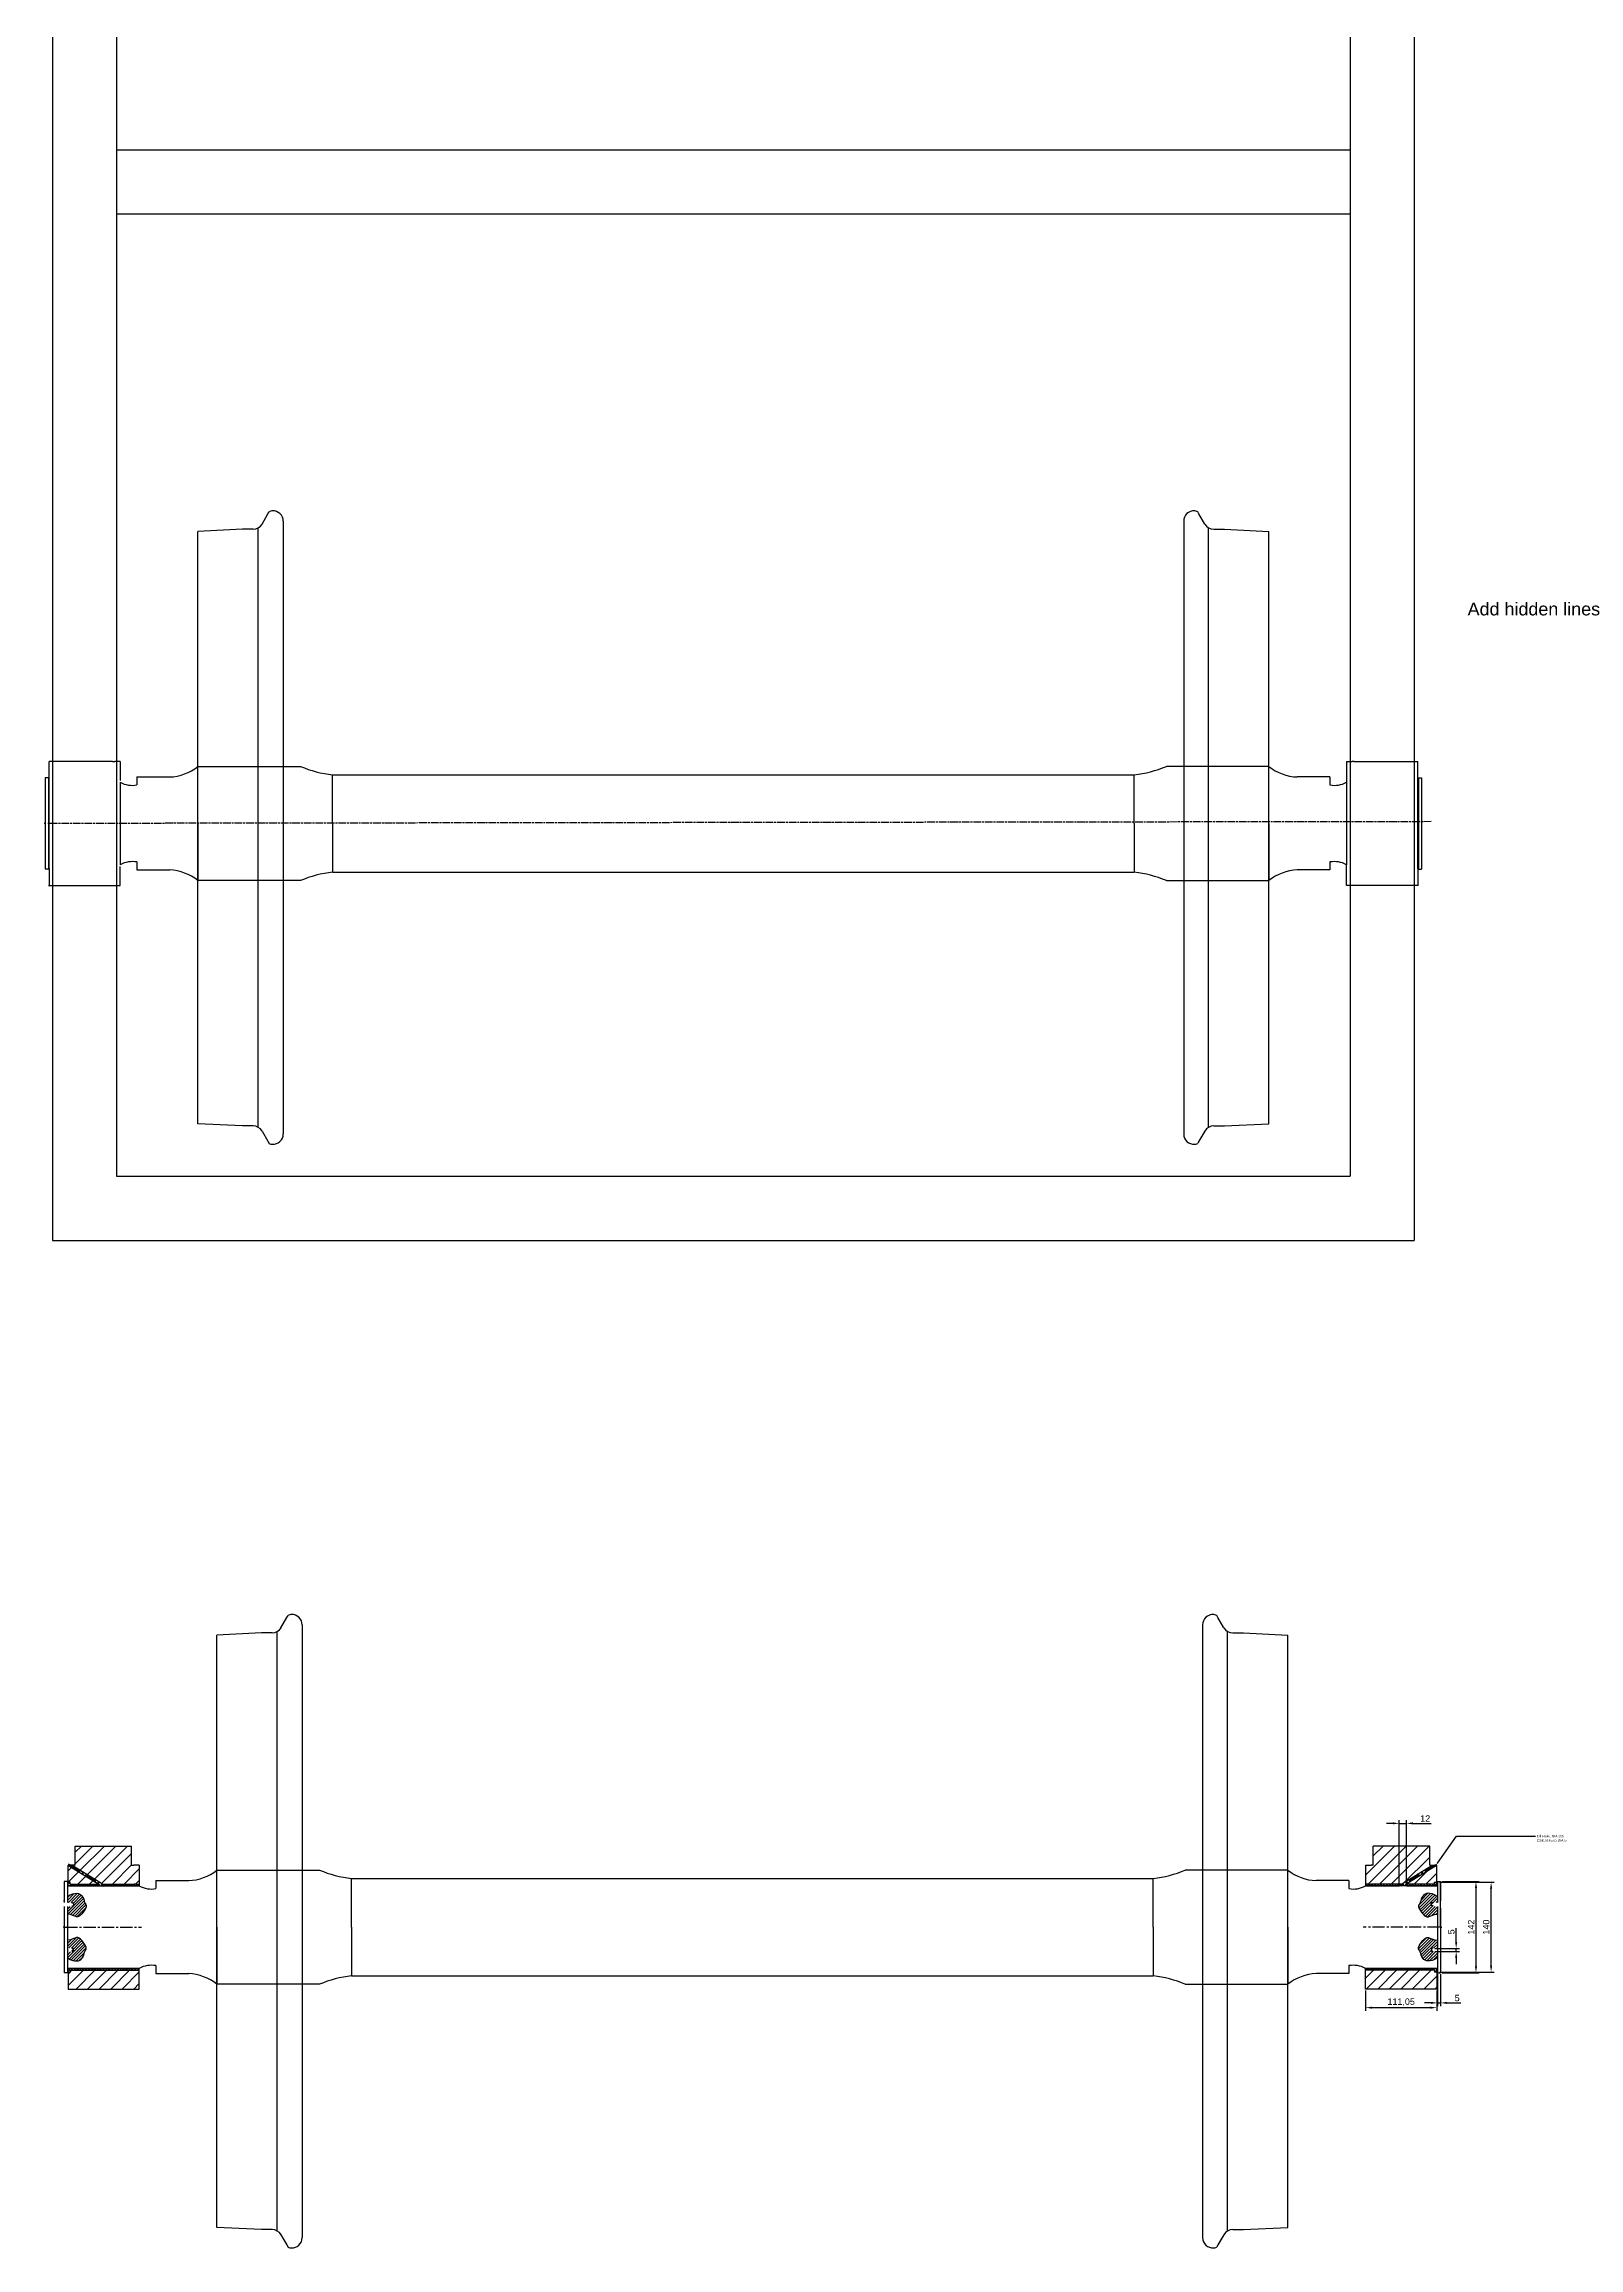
# Model space of a CAD drawing. Header units: millimetres. Extents: x 717 to 16552, y -884 to 8132.
# Drawn here: x 717 to 3110, y 1262 to 4697 of the extents above; entities that cross this region are included whole.
import ezdxf
from ezdxf import colors
from ezdxf.entities.mleader import LeaderData, LeaderLine
from ezdxf.math import Vec2, Vec3

# ---------------------------------------------------------------- set-up
doc = ezdxf.new("R2010")
doc.units = ezdxf.units.MM
doc.linetypes.add('AM_ISO08W050', pattern=[18, 12, -1.5, 3, -1.5])
doc.linetypes.add('CENTER2', pattern=[28.575, 19.05, -3.175, 3.175, -3.175])
doc.styles.get("Standard").update_dxf_attribs({"font": 'arial.ttf'})
doc.dimstyles.new('ISO-25', dxfattribs={"dimscale": 4, "dimtxt": 2.5, "dimasz": 2.5, "dimexe": 1.25, "dimexo": 0.625, "dimtad": 1, "dimtxsty": 'Standard', "dimcen": 2.5, "dimadec": 0, "dimazin": 0, "dimtfac": 1, "dimtmove": 0, "dimatfit": 3, "dimfxl": 1, "dimarcsym": 0})
pattern_1 = [(45, (-0.947, 0), (-8.980256, 8.980256), [])]

# ---------------------------------------------------------------- blocks, each defined once
blk = doc.blocks.new('*U5')
at = {"color": 0, "linetype": 'CENTER2', "transparency": 16777216}
blk.add_line((26.6, 16.4), (-26.6, -16.4), dxfattribs=at)
blk = doc.blocks.new('*U6')
at = {"color": 0, "linetype": 'CENTER2', "transparency": 16777216}
blk.add_line((59.5, 0), (-59.5, 0), dxfattribs=at)
blk = doc.blocks.new('*D14')
at = {"color": 0, "lineweight": -2, "transparency": 16777216}
for p, q in [((2896.7, 1833), (2954.3, 1833)), ((2949.3, 1823), (2949.3, 1701.1)), ((2896.7, 1691.1), (2954.3, 1691.1))]:
    blk.add_line(p, q, dxfattribs=at)
at = {"color": 0, "transparency": 16777216}
for points in [[(2947.7, 1823), (2951, 1823), (2949.3, 1833)], [(2947.7, 1701.1), (2951, 1701.1), (2949.3, 1691.1)]]:
    blk.add_solid(points, dxfattribs=at)
at = {"layer": 'Defpoints', "color": 0, "transparency": 16777216}
for p in [(2894.2, 1833), (2894.2, 1691.1), (2949.3, 1691.1)]:
    blk.add_point(p, dxfattribs=at)
at = {"color": 0, "transparency": 16777216, "insert": (2941.8, 1762.1), "char_height": 10, "attachment_point": 5, "rotation": 90}
blk.add_mtext('142', dxfattribs=at)
blk = doc.blocks.new('*D15')
at = {"color": 0, "lineweight": -2, "transparency": 16777216}
for p, q in [((2892.7, 1832), (2977.9, 1832)), ((2972.9, 1702.1), (2972.9, 1822)), ((2892.7, 1692.1), (2977.9, 1692.1))]:
    blk.add_line(p, q, dxfattribs=at)
at = {"color": 0, "transparency": 16777216}
for points in [[(2971.3, 1822), (2974.6, 1822), (2972.9, 1832)], [(2971.3, 1702.1), (2974.6, 1702.1), (2972.9, 1692.1)]]:
    blk.add_solid(points, dxfattribs=at)
at = {"layer": 'Defpoints', "color": 0, "transparency": 16777216}
for p in [(2890.2, 1832), (2972.9, 1832), (2890.2, 1692.1)]:
    blk.add_point(p, dxfattribs=at)
at = {"color": 0, "transparency": 16777216, "insert": (2965.3, 1762.1), "char_height": 10, "attachment_point": 5, "rotation": 90}
blk.add_mtext('140', dxfattribs=at)
blk = doc.blocks.new('*D16')
at = {"color": 0, "lineweight": -2, "transparency": 16777216}
for p, q in [((2889.2, 1688.6), (2889.2, 1639)), ((2894.2, 1688.6), (2894.2, 1639)), ((2879.2, 1644), (2869.2, 1644)), ((2889.2, 1644), (2894.2, 1644)), ((2904.2, 1644), (2925.8, 1644))]:
    blk.add_line(p, q, dxfattribs=at)
at = {"color": 0, "transparency": 16777216}
for points in [[(2879.2, 1645.6), (2879.2, 1642.3), (2889.2, 1644)], [(2904.2, 1645.6), (2904.2, 1642.3), (2894.2, 1644)]]:
    blk.add_solid(points, dxfattribs=at)
at = {"layer": 'Defpoints', "color": 0, "transparency": 16777216}
for p in [(2889.2, 1691.1), (2894.2, 1691.1), (2894.2, 1644)]:
    blk.add_point(p, dxfattribs=at)
at = {"color": 0, "transparency": 16777216, "insert": (2920, 1651.5), "char_height": 10, "attachment_point": 5}
blk.add_mtext('5', dxfattribs=at)
blk = doc.blocks.new('*D17')
at = {"color": 0, "lineweight": -2, "transparency": 16777216}
for p, q in [((2819.8, 1923.8), (2809.8, 1923.8)), ((2829.8, 1828.9), (2829.8, 1928.8)), ((2829.8, 1923.8), (2841.1, 1923.8)), ((2841.1, 1828.9), (2841.1, 1928.8)), ((2851.1, 1923.8), (2879.4, 1923.8))]:
    blk.add_line(p, q, dxfattribs=at)
at = {"color": 0, "transparency": 16777216}
for points in [[(2819.8, 1925.5), (2819.8, 1922.2), (2829.8, 1923.8)], [(2851.1, 1925.5), (2851.1, 1922.2), (2841.1, 1923.8)]]:
    blk.add_solid(points, dxfattribs=at)
at = {"layer": 'Defpoints', "color": 0, "transparency": 16777216}
for p in [(2841.1, 1923.8), (2829.8, 1826.4), (2841.1, 1826.4)]:
    blk.add_point(p, dxfattribs=at)
at = {"color": 0, "transparency": 16777216, "insert": (2870.2, 1931.4), "char_height": 10, "attachment_point": 5}
blk.add_mtext('12', dxfattribs=at)
blk = doc.blocks.new('*D18')
at = {"color": 0, "lineweight": -2, "transparency": 16777216}
for p, q in [((2918.5, 1739), (2918.5, 1760.6)), ((2885, 1729), (2923.5, 1729)), ((2885, 1724.1), (2923.5, 1724.1)), ((2918.5, 1724.1), (2918.5, 1729)), ((2918.5, 1714.1), (2918.5, 1704.1))]:
    blk.add_line(p, q, dxfattribs=at)
at = {"color": 0, "transparency": 16777216}
for points in [[(2916.8, 1739), (2920.1, 1739), (2918.5, 1729)], [(2916.8, 1714.1), (2920.1, 1714.1), (2918.5, 1724.1)]]:
    blk.add_solid(points, dxfattribs=at)
at = {"layer": 'Defpoints', "color": 0, "transparency": 16777216}
for p in [(2882.5, 1729), (2882.5, 1724.1), (2918.5, 1729)]:
    blk.add_point(p, dxfattribs=at)
at = {"color": 0, "transparency": 16777216, "insert": (2910.9, 1754.8), "char_height": 10, "attachment_point": 5, "rotation": 90}
blk.add_mtext('5', dxfattribs=at)
blk = doc.blocks.new('*U19')
at = {"color": 0, "linetype": 'CENTER2', "transparency": 16777216}
blk.add_line((-26.6, 16.4), (26.6, -16.4), dxfattribs=at)
blk = doc.blocks.new('*U20')
at = {"color": 0, "linetype": 'CENTER2', "transparency": 16777216}
blk.add_line((-59.5, 0), (59.5, 0), dxfattribs=at)
blk = doc.blocks.new('*D21')
at = {"color": 0, "lineweight": -2, "transparency": 16777216}
for p, q in [((2777.2, 1663.1), (2777.2, 1631.5)), ((2888.2, 1663.1), (2888.2, 1631.5)), ((2878.2, 1636.5), (2787.2, 1636.5))]:
    blk.add_line(p, q, dxfattribs=at)
at = {"color": 0, "transparency": 16777216}
for points in [[(2787.2, 1638.2), (2787.2, 1634.9), (2777.2, 1636.5)], [(2878.2, 1638.2), (2878.2, 1634.9), (2888.2, 1636.5)]]:
    blk.add_solid(points, dxfattribs=at)
at = {"layer": 'Defpoints', "color": 0, "transparency": 16777216}
for p in [(2777.2, 1665.6), (2888.2, 1665.6), (2777.2, 1636.5)]:
    blk.add_point(p, dxfattribs=at)
at = {"color": 0, "transparency": 16777216, "insert": (2832.7, 1645), "char_height": 10, "attachment_point": 5}
blk.add_mtext('111,05', dxfattribs=at)

msp = doc.modelspace()

# ---------------------------------------------------------------- hatches: boundary and pattern name
h = msp.add_hatch()
h.set_pattern_fill('ANSI31', color=256, scale=4)
h.paths.add_polyline_path([(760.906, 1829.201), (757.406, 1829.201), (757.406, 1832.047), (754.156, 1832.047), (754.156, 1858.467), (754.862, 1858.467), (756.351, 1856.979), (801.24, 1829.201)])
h = msp.add_hatch()
h.set_pattern_fill('ANSI31', color=256, scale=4)
h.paths.add_polyline_path([(764.49, 1858.467), (765.156, 1858.467), (765.156, 1888.467), (853.156, 1888.467), (853.156, 1858.467), (856.656, 1858.467), (861.924, 1858.467), (865.156, 1858.467), (865.156, 1829.201), (860.906, 1829.201), (857.406, 1829.201), (807.892, 1829.201), (763.002, 1856.979)])
h = msp.add_hatch()
h.set_pattern_fill('ANSI31', color=256, scale=4)
h.paths.add_polyline_path([(2877.821, 1858.467), (2877.156, 1858.467), (2877.156, 1888.467), (2789.156, 1888.467), (2789.156, 1858.467), (2785.656, 1858.467), (2780.387, 1858.467), (2777.156, 1858.467), (2777.156, 1829.201), (2781.406, 1829.201), (2784.906, 1829.201), (2834.419, 1829.201), (2879.309, 1856.979)])
h = msp.add_hatch()
h.set_pattern_fill('ANSI31', color=256, scale=4)
h.paths.add_polyline_path([(2881.406, 1829.201), (2884.906, 1829.201), (2884.906, 1832.047), (2888.156, 1832.047), (2888.156, 1858.467), (2887.449, 1858.467), (2885.961, 1856.979), (2841.071, 1829.201)])
h = msp.add_hatch()
h.set_pattern_fill('ANSI31', color=256, angle=90)
h.paths.add_polyline_path([(812.481, 1826.361), (812.481, 1829.201), (860.906, 1829.201), (865.156, 1829.201), (865.156, 1826.361), (860.906, 1826.361)])
h.paths.add_polyline_path([(754.156, 1826.361), (754.159, 1829.201), (801.24, 1829.201), (801.24, 1826.361)])
h = msp.add_hatch()
h.set_pattern_fill('ANSI31', color=256, angle=90)
h.paths.add_polyline_path([(754.159, 1832.047), (757.406, 1832.047), (757.406, 1829.201), (801.24, 1829.201), (803.535, 1827.781), (801.24, 1826.361), (757.406, 1826.361), (754.159, 1826.361)])
h = msp.add_hatch()
h.set_pattern_fill('ANSI31', color=256, angle=90)
h.paths.add_polyline_path([(2829.83, 1826.361), (2829.83, 1829.201), (2781.406, 1829.201), (2777.156, 1829.201), (2777.156, 1826.361), (2781.406, 1826.361)])
h.paths.add_polyline_path([(2888.156, 1826.361), (2888.152, 1829.201), (2841.071, 1829.201), (2841.071, 1826.361)])
h = msp.add_hatch()
h.set_pattern_fill('ANSI31', color=256, angle=90)
h.paths.add_polyline_path([(2888.152, 1832.047), (2884.906, 1832.047), (2884.906, 1829.201), (2841.071, 1829.201), (2838.776, 1827.781), (2841.071, 1826.361), (2884.906, 1826.361), (2888.152, 1826.361)])
h = msp.add_hatch()
h.set_pattern_fill('ANSI31', color=256)
edge = h.paths.add_edge_path()
edge.add_line((762.35, 1800.035), (762.35, 1795.059))
edge.add_line((762.35, 1795.059), (759.854, 1795.059))
edge.add_line((759.854, 1795.059), (758.586, 1794.372))
edge.add_line((758.586, 1794.372), (753.156, 1794.372))
edge.add_line((753.156, 1794.372), (753.156, 1793.578))
edge.add_line((753.156, 1793.578), (753.156, 1782.092))
edge.add_spline(control_points=[(753.156, 1782.092), (760.101, 1782.092), (768.008, 1775.771), (775.283, 1781.776), (785.087, 1795.049), (778.762, 1799.789), (778.762, 1811.482), (765.478, 1817.803), (753.156, 1809.902)], knot_values=[0, 0, 0, 0, 1, 2, 3, 4, 5, 6, 6, 6, 6], degree=3, periodic=0)
edge.add_line((753.156, 1809.902), (753.156, 1801.516))
edge.add_line((753.156, 1801.516), (753.156, 1800.722))
edge.add_line((753.156, 1800.722), (758.586, 1800.722))
edge.add_line((758.586, 1800.722), (759.856, 1800.035))
edge.add_line((759.856, 1800.035), (762.35, 1800.035))
h = msp.add_hatch()
h.set_pattern_fill('ANSI31', color=256)
edge = h.paths.add_edge_path()
edge.add_spline(control_points=[(2889.156, 1782.092), (2882.21, 1782.092), (2874.303, 1775.771), (2867.028, 1781.776), (2857.224, 1795.049), (2863.549, 1799.789), (2863.549, 1811.482), (2876.833, 1817.803), (2889.156, 1809.902)], knot_values=[0, 0, 0, 0, 1, 2, 3, 4, 5, 6, 6, 6, 6], degree=3, periodic=0)
edge.add_line((2889.156, 1809.902), (2889.156, 1800.722))
edge.add_line((2889.156, 1800.722), (2883.726, 1800.722))
edge.add_line((2883.726, 1800.722), (2882.456, 1800.035))
edge.add_line((2882.456, 1800.035), (2882.456, 1795.06))
edge.add_line((2882.456, 1795.06), (2883.726, 1794.372))
edge.add_line((2883.726, 1794.372), (2889.156, 1794.372))
edge.add_line((2889.156, 1794.372), (2889.156, 1782.092))
h = msp.add_hatch()
h.set_pattern_fill('ANSI31', color=256)
edge = h.paths.add_edge_path()
edge.add_spline(control_points=[(753.156, 1714.192), (765.478, 1706.291), (778.762, 1712.612), (778.762, 1724.305), (785.087, 1729.045), (775.283, 1742.319), (768.008, 1748.323), (760.101, 1742.003), (753.156, 1742.003)], knot_values=[0, 0, 0, 0, 1, 2, 3, 4, 5, 6, 6, 6, 6], degree=3, periodic=0)
edge.add_line((753.156, 1742.003), (753.156, 1729.722))
edge.add_line((753.156, 1729.722), (758.586, 1729.722))
edge.add_line((758.586, 1729.722), (759.856, 1729.035))
edge.add_line((759.856, 1729.035), (759.856, 1724.06))
edge.add_line((759.856, 1724.06), (758.586, 1723.372))
edge.add_line((758.586, 1723.372), (753.156, 1723.372))
edge.add_line((753.156, 1723.372), (753.156, 1714.192))
h = msp.add_hatch()
h.set_pattern_fill('ANSI31', color=256)
edge = h.paths.add_edge_path()
edge.add_line((2879.952, 1729.031), (2882.448, 1729.031))
edge.add_line((2882.448, 1729.031), (2883.726, 1729.722))
edge.add_line((2883.726, 1729.722), (2889.156, 1729.722))
edge.add_line((2889.156, 1729.722), (2889.156, 1742.003))
edge.add_spline(control_points=[(2889.156, 1742.003), (2882.21, 1742.003), (2874.303, 1748.323), (2867.028, 1742.319), (2857.224, 1729.045), (2863.549, 1724.305), (2863.549, 1712.612), (2876.833, 1706.291), (2889.156, 1714.192)], knot_values=[0, 0, 0, 0, 1, 2, 3, 4, 5, 6, 6, 6, 6], degree=3, periodic=0)
edge.add_line((2889.156, 1714.192), (2889.156, 1723.372))
edge.add_line((2889.156, 1723.372), (2883.726, 1723.372))
edge.add_line((2883.726, 1723.372), (2882.421, 1724.078))
edge.add_line((2882.421, 1724.078), (2879.952, 1724.078))
edge.add_line((2879.952, 1724.078), (2879.952, 1729.031))
h = msp.add_hatch()
h.set_pattern_fill('ANSI31', color=256, scale=4)
h.set_pattern_definition(pattern_1)
h.paths.add_polyline_path([(754.129, 1692.058), (757.406, 1692.047), (757.406, 1694.893), (865.156, 1694.893), (865.156, 1665.627), (754.102, 1665.627)])
h = msp.add_hatch()
h.set_pattern_fill('ANSI31', color=256, angle=90)
h.paths.add_polyline_path([(757.406, 1692.047), (754.156, 1692.054), (754.156, 1697.74), (805.83, 1697.733), (801.24, 1694.893), (757.406, 1694.893)])
h = msp.add_hatch()
h.set_pattern_fill('ANSI31', color=256, angle=90)
h.paths.add_polyline_path([(757.406, 1693.047), (754.156, 1693.047), (754.156, 1697.733), (865.156, 1697.733), (865.156, 1694.893), (757.406, 1694.893)])
h = msp.add_hatch()
h.set_pattern_fill('ANSI31', color=256, scale=4)
h.set_pattern_definition(pattern_1)
h.paths.add_polyline_path([(2888.183, 1692.058), (2883.959, 1692.047), (2883.959, 1694.893), (2776.209, 1694.893), (2776.209, 1665.627), (2888.209, 1665.627)])
h = msp.add_hatch()
h.set_pattern_fill('ANSI31', color=256, angle=90)
h.paths.add_polyline_path([(2884.906, 1693.047), (2888.156, 1693.047), (2888.156, 1697.733), (2777.156, 1697.733), (2777.156, 1694.893), (2884.906, 1694.893)])
h = msp.add_hatch()
h.set_pattern_fill('ANSI31', color=256, angle=90)
h.paths.add_polyline_path([(2884.906, 1692.047), (2888.156, 1692.054), (2888.156, 1697.74), (2836.481, 1697.733), (2841.071, 1694.893), (2884.906, 1694.893)])

# ---------------------------------------------------------------- linework, layer by layer
for p, q in [((730.036, 7385.952), (730.036, 2832.495)), ((2853.089, 7385.952), (2853.089, 2832.495)), ((829.799, 5482.495), (829.799, 4482.495)), ((2753.326, 5482.495), (2753.326, 4482.495)), ((829.799, 4532.495), (2753.326, 4532.495)), ((829.799, 4482.495), (829.799, 3482.495)), ((2753.326, 4482.495), (2753.326, 3482.495)), ((829.799, 4432.495), (2753.326, 4432.495)), ((1056.511, 3949.172), (1065.702, 3965.091)), ((1056.511, 3949.172), (1065.702, 3965.091)), ((1065.702, 3965.091), (1067.518, 3968.236)), ((1065.702, 3965.091), (1067.518, 3968.236)), ((1089.563, 3953.672), (1089.563, 2998.372)), ((1089.563, 3953.672), (1089.563, 2998.372)), ((2493.563, 3953.672), (2493.563, 2998.372)), ((2493.563, 3953.672), (2493.563, 2998.372)), ((2517.423, 3965.091), (2515.607, 3968.236)), ((2517.423, 3965.091), (2515.607, 3968.236)), ((2526.614, 3949.172), (2517.423, 3965.091)), ((2526.614, 3949.172), (2517.423, 3965.091)), ((1026.063, 3941.172), (956.563, 3937.7)), ((1026.063, 3941.172), (956.563, 3937.7)), ((956.563, 3014.344), (956.563, 3937.7)), ((956.563, 3014.344), (956.563, 3937.7)), ((1042.655, 3941.172), (1026.063, 3941.172)), ((1042.655, 3941.172), (1026.063, 3941.172)), ((1050.655, 3008.729), (1050.655, 3943.316)), ((1050.655, 3008.729), (1050.655, 3943.316)), ((2532.47, 3008.729), (2532.47, 3943.316)), ((2532.47, 3008.729), (2532.47, 3943.316)), ((2540.47, 3941.172), (2557.063, 3941.172)), ((2540.47, 3941.172), (2557.063, 3941.172)), ((2557.063, 3941.172), (2626.563, 3937.7)), ((2557.063, 3941.172), (2626.563, 3937.7)), ((2626.563, 3014.344), (2626.563, 3937.7)), ((2626.563, 3014.344), (2626.563, 3937.7)), ((724.563, 3552.372), (724.563, 3578.792)), ((735.563, 3578.792), (724.563, 3578.792)), ((724.563, 3552.372), (724.563, 3578.792)), ((735.563, 3578.792), (724.563, 3578.792)), ((823.563, 3578.792), (735.563, 3578.792)), ((823.563, 3578.792), (827.063, 3578.792)), ((823.563, 3578.792), (827.063, 3578.792)), ((832.331, 3578.792), (827.063, 3578.792)), ((832.331, 3578.792), (827.063, 3578.792)), ((835.563, 3578.792), (832.331, 3578.792)), ((835.563, 3578.792), (832.331, 3578.792)), ((835.563, 3578.792), (835.563, 3549.527)), ((835.563, 3578.792), (835.563, 3549.527)), ((2747.563, 3578.792), (2747.563, 3549.527)), ((2747.563, 3578.792), (2750.794, 3578.792)), ((2747.563, 3578.792), (2747.563, 3549.527)), ((2747.563, 3578.792), (2750.794, 3578.792)), ((2750.794, 3578.792), (2756.063, 3578.792)), ((2750.794, 3578.792), (2756.063, 3578.792)), ((2759.563, 3578.792), (2756.063, 3578.792)), ((2759.563, 3578.792), (2756.063, 3578.792)), ((2759.563, 3578.792), (2847.563, 3578.792)), ((2847.563, 3578.792), (2858.563, 3578.792)), ((2847.563, 3578.792), (2858.563, 3578.792)), ((2858.563, 3552.372), (2858.563, 3578.792)), ((2858.563, 3552.372), (2858.563, 3578.792)), ((723.563, 3553.372), (718.563, 3553.372)), ((718.563, 3553.372), (718.563, 3523.587)), ((723.563, 3553.372), (718.563, 3553.372)), ((718.563, 3553.372), (718.563, 3512.157)), ((723.563, 3553.372), (723.563, 3546.687)), ((723.563, 3553.372), (723.563, 3546.687)), ((723.563, 3546.687), (723.563, 3521.841)), ((723.563, 3546.687), (723.563, 3521.841)), ((724.569, 3546.686), (723.563, 3546.687)), ((723.563, 3546.622), (723.563, 3521.841)), ((723.563, 3546.622), (723.563, 3521.841)), ((723.563, 3546.622), (723.563, 3521.841)), ((723.563, 3546.622), (723.563, 3521.841)), ((724.563, 3546.687), (724.569, 3552.372)), ((724.563, 3418.058), (724.569, 3552.372)), ((835.563, 3546.687), (835.563, 3418.122)), ((861.563, 3554.872), (912.563, 3554.872)), ((861.563, 3554.872), (861.563, 3542.372)), ((861.563, 3554.872), (912.563, 3554.872)), ((861.563, 3554.872), (861.563, 3542.372)), ((956.563, 3571.372), (1116.563, 3571.372)), ((956.563, 3482.372), (956.563, 3571.372)), ((956.563, 3571.372), (1116.563, 3571.372)), ((956.563, 3482.372), (956.563, 3571.372)), ((1166.563, 3482.372), (1166.563, 3558.372)), ((1166.563, 3558.372), (2416.563, 3558.372)), ((1166.563, 3482.372), (1166.563, 3558.372)), ((1166.563, 3558.372), (2416.563, 3558.372)), ((2416.563, 3482.372), (2416.563, 3558.372)), ((2416.563, 3482.372), (2416.563, 3558.372)), ((2626.563, 3571.372), (2466.563, 3571.372)), ((2626.563, 3571.372), (2466.563, 3571.372)), ((2626.563, 3482.372), (2626.563, 3571.372)), ((2626.563, 3482.372), (2626.563, 3571.372)), ((2721.563, 3554.872), (2670.563, 3554.872)), ((2721.563, 3554.872), (2670.563, 3554.872)), ((2721.563, 3554.872), (2721.563, 3542.372)), ((2721.563, 3554.872), (2721.563, 3542.372)), ((2747.563, 3549.527), (2747.563, 3546.687)), ((2747.563, 3549.527), (2747.563, 3546.687)), ((2747.563, 3549.527), (2747.563, 3546.687)), ((2747.563, 3549.527), (2747.563, 3546.687)), ((2747.563, 3546.687), (2747.563, 3418.122)), ((2858.563, 3546.687), (2858.556, 3552.372)), ((2858.563, 3418.058), (2858.556, 3552.372)), ((2858.556, 3546.686), (2859.563, 3546.687)), ((2859.563, 3553.372), (2859.563, 3546.687)), ((2859.563, 3553.372), (2864.563, 3553.372)), ((2859.563, 3553.372), (2859.563, 3546.687)), ((2859.563, 3553.372), (2864.563, 3553.372)), ((2859.563, 3546.687), (2859.563, 3521.841)), ((2859.563, 3546.687), (2859.563, 3521.841)), ((2859.563, 3546.622), (2859.563, 3521.841)), ((2859.563, 3546.622), (2859.563, 3521.841)), ((2859.563, 3546.622), (2859.563, 3521.841)), ((2859.563, 3546.622), (2859.563, 3521.841)), ((2864.563, 3553.372), (2864.563, 3523.587)), ((2864.563, 3553.372), (2864.563, 3512.157)), ((718.563, 3512.157), (718.563, 3482.372)), ((718.563, 3512.157), (718.563, 3482.372)), ((723.563, 3521.841), (723.563, 3521.047)), ((723.563, 3521.841), (723.563, 3514.697)), ((723.563, 3514.697), (723.563, 3513.904)), ((723.563, 3514.697), (723.563, 3513.904)), ((723.563, 3513.904), (723.563, 3418.122)), ((723.563, 3513.904), (723.563, 3418.122)), ((723.563, 3513.904), (723.563, 3411.386)), ((723.563, 3513.904), (723.563, 3418.122)), ((723.563, 3513.904), (723.563, 3418.122)), ((723.563, 3513.904), (723.563, 3411.386)), ((2859.563, 3521.841), (2859.563, 3521.047)), ((2859.563, 3521.841), (2859.563, 3514.697)), ((2859.563, 3514.697), (2859.563, 3513.904)), ((2859.563, 3514.697), (2859.563, 3513.904)), ((2859.563, 3513.904), (2859.563, 3418.122)), ((2859.563, 3513.904), (2859.563, 3418.122)), ((2859.563, 3513.904), (2859.563, 3411.386)), ((2859.563, 3513.904), (2859.563, 3418.122)), ((2859.563, 3513.904), (2859.563, 3418.122)), ((2859.563, 3513.904), (2859.563, 3411.386)), ((2864.563, 3512.157), (2864.563, 3482.372)), ((2864.563, 3512.157), (2864.563, 3482.372)), ((717.563, 3482.372), (716.669, 3482.372)), ((717.563, 3482.372), (716.669, 3482.372)), ((718.563, 3482.372), (718.563, 3411.386)), ((718.563, 3482.372), (718.563, 3411.386)), ((723.563, 3482.372), (722.563, 3482.372)), ((723.563, 3482.372), (722.563, 3482.372)), ((829.799, 3482.495), (829.799, 2932.495)), ((956.563, 3482.372), (956.563, 3393.372)), ((956.563, 3482.372), (956.563, 3393.372)), ((1166.563, 3482.372), (1166.563, 3406.372)), ((1166.563, 3482.372), (1166.563, 3406.372)), ((2416.563, 3482.372), (2416.563, 3406.372)), ((2416.563, 3482.372), (2416.563, 3406.372)), ((2626.563, 3482.372), (2626.563, 3393.372)), ((2626.563, 3482.372), (2626.563, 3393.372)), ((2753.326, 3482.495), (2753.326, 2932.495)), ((2864.563, 3482.372), (2864.563, 3411.386)), ((2864.563, 3482.372), (2864.563, 3411.386)), ((723.563, 3411.386), (718.563, 3411.386)), ((723.563, 3411.386), (718.563, 3411.386)), ((724.569, 3423.691), (723.563, 3423.691)), ((724.536, 3412.383), (724.509, 3385.952)), ((724.536, 3412.383), (724.509, 3385.952)), ((724.563, 3412.381), (724.563, 3418.058)), ((724.563, 3412.381), (724.563, 3418.058)), ((835.563, 3385.952), (835.563, 3415.218)), ((835.563, 3385.952), (835.563, 3415.218)), ((861.563, 3422.372), (861.563, 3409.872)), ((861.563, 3422.372), (861.563, 3409.872)), ((861.563, 3409.872), (912.563, 3409.872)), ((861.563, 3409.872), (912.563, 3409.872)), ((1166.563, 3406.372), (2416.563, 3406.372)), ((1166.563, 3406.372), (2416.563, 3406.372)), ((2721.563, 3409.872), (2670.563, 3409.872)), ((2721.563, 3409.872), (2670.563, 3409.872)), ((2721.563, 3422.372), (2721.563, 3409.872)), ((2721.563, 3422.372), (2721.563, 3409.872)), ((2747.563, 3415.218), (2747.563, 3418.058)), ((2747.563, 3415.218), (2747.563, 3418.058)), ((2747.563, 3415.218), (2747.563, 3418.058)), ((2747.563, 3415.218), (2747.563, 3418.058)), ((2747.563, 3385.952), (2747.563, 3415.218)), ((2747.563, 3385.952), (2747.563, 3415.218)), ((2858.556, 3423.691), (2859.563, 3423.691)), ((2858.563, 3412.381), (2858.563, 3418.058)), ((2858.563, 3412.381), (2858.563, 3418.058)), ((2858.59, 3412.383), (2858.616, 3385.952)), ((2858.59, 3412.383), (2858.616, 3385.952)), ((2859.563, 3411.386), (2864.563, 3411.386)), ((2859.563, 3411.386), (2864.563, 3411.386)), ((723.563, 3385.952), (835.563, 3385.952)), ((723.563, 3385.952), (835.563, 3385.952)), ((1116.563, 3393.372), (956.563, 3393.372)), ((1116.563, 3393.372), (956.563, 3393.372)), ((2466.563, 3393.372), (2626.563, 3393.372)), ((2466.563, 3393.372), (2626.563, 3393.372)), ((2859.563, 3385.952), (2747.563, 3385.952)), ((2859.563, 3385.952), (2747.563, 3385.952)), ((1026.063, 3010.872), (956.563, 3014.344)), ((1026.063, 3010.872), (956.563, 3014.344)), ((1042.655, 3010.872), (1026.063, 3010.872)), ((1042.655, 3010.872), (1026.063, 3010.872)), ((1056.511, 3002.872), (1065.702, 2986.954)), ((1056.511, 3002.872), (1065.702, 2986.954)), ((2526.614, 3002.872), (2517.423, 2986.954)), ((2526.614, 3002.872), (2517.423, 2986.954)), ((2540.47, 3010.872), (2557.063, 3010.872)), ((2540.47, 3010.872), (2557.063, 3010.872)), ((2557.063, 3010.872), (2626.563, 3014.344)), ((2557.063, 3010.872), (2626.563, 3014.344)), ((1065.702, 2986.954), (1067.518, 2983.809)), ((1065.702, 2986.954), (1067.518, 2983.809)), ((1073.458, 2982.372), (1073.563, 2982.372)), ((1073.458, 2982.372), (1073.563, 2982.372)), ((2509.668, 2982.372), (2509.563, 2982.372)), ((2509.668, 2982.372), (2509.563, 2982.372)), ((2517.423, 2986.954), (2515.607, 2983.809)), ((2517.423, 2986.954), (2515.607, 2983.809)), ((829.799, 2932.495), (2753.326, 2932.495)), ((730.036, 2832.495), (2853.089, 2832.495)), ((1086.104, 2228.847), (1095.295, 2244.766)), ((1095.295, 2244.766), (1097.111, 2247.911)), ((1119.156, 2233.347), (1119.156, 1278.047)), ((2523.156, 2233.347), (2523.156, 1278.047)), ((2547.016, 2244.766), (2545.2, 2247.911)), ((2556.207, 2228.847), (2547.016, 2244.766)), ((1055.656, 2220.847), (986.156, 2217.375)), ((986.156, 1294.019), (986.156, 2217.375)), ((1072.248, 2220.847), (1055.656, 2220.847)), ((1080.248, 1288.404), (1080.248, 2222.991)), ((2562.063, 1288.404), (2562.063, 2222.991)), ((2570.063, 2220.847), (2586.656, 2220.847)), ((2586.656, 2220.847), (2656.156, 2217.375)), ((2656.156, 1294.019), (2656.156, 2217.375)), ((754.156, 1832.047), (754.156, 1858.467)), ((765.156, 1858.467), (754.156, 1858.467)), ((756.711, 1858.814), (754.673, 1860.075)), ((756.351, 1856.979), (755.485, 1858.479)), ((756.351, 1856.979), (803.535, 1827.781)), ((763.002, 1856.979), (756.351, 1856.979)), ((763.002, 1856.979), (763.855, 1858.456)), ((763.002, 1856.979), (810.187, 1827.781)), ((765.156, 1858.467), (765.156, 1888.467)), ((765.156, 1888.467), (853.156, 1888.467)), ((853.156, 1858.467), (853.156, 1888.467)), ((853.156, 1858.467), (856.656, 1858.467)), ((861.924, 1858.467), (856.656, 1858.467)), ((865.156, 1858.467), (861.924, 1858.467)), ((865.156, 1858.467), (865.156, 1829.201)), ((2777.156, 1858.467), (2777.156, 1829.201)), ((2777.156, 1858.467), (2780.387, 1858.467)), ((2780.387, 1858.467), (2785.656, 1858.467)), ((2789.156, 1858.467), (2785.656, 1858.467)), ((2789.156, 1858.467), (2789.156, 1888.467)), ((2877.156, 1888.467), (2789.156, 1888.467)), ((2879.309, 1856.979), (2832.125, 1827.781)), ((2885.961, 1856.979), (2838.776, 1827.781)), ((2877.156, 1858.467), (2877.156, 1888.467)), ((2877.156, 1858.467), (2888.156, 1858.467)), ((2879.309, 1856.979), (2878.457, 1858.456)), ((2879.309, 1856.979), (2885.961, 1856.979)), ((2885.6, 1858.814), (2887.638, 1860.075)), ((2885.961, 1856.979), (2886.827, 1858.479)), ((2888.156, 1832.047), (2888.156, 1858.467)), ((748.156, 1833.047), (748.08, 1800.722)), ((753.156, 1833.047), (748.156, 1833.047)), ((753.156, 1833.047), (753.156, 1826.361)), ((753.156, 1826.361), (753.156, 1801.516)), ((753.156, 1826.297), (753.156, 1801.516)), ((753.156, 1826.297), (865.156, 1826.297)), ((753.156, 1826.297), (865.156, 1826.297)), ((753.156, 1826.297), (865.156, 1826.297)), ((753.156, 1826.297), (753.156, 1801.516)), ((754.156, 1826.361), (754.162, 1832.047)), ((757.406, 1832.047), (754.156, 1832.047)), ((757.406, 1826.361), (754.156, 1826.361)), ((757.406, 1829.201), (757.406, 1832.047)), ((757.406, 1829.201), (760.906, 1829.201)), ((760.906, 1826.361), (757.406, 1826.361)), ((760.906, 1829.201), (801.24, 1829.201)), ((760.906, 1829.201), (801.24, 1829.201)), ((798.939, 1826.361), (760.906, 1826.361)), ((801.24, 1826.361), (798.939, 1826.361)), ((801.24, 1826.361), (801.24, 1827.781)), ((801.24, 1827.781), (803.535, 1827.781)), ((807.892, 1829.201), (857.406, 1829.201)), ((807.892, 1829.201), (857.406, 1829.201)), ((812.481, 1827.781), (810.187, 1827.781)), ((812.481, 1826.361), (812.481, 1827.781)), ((857.406, 1826.361), (812.481, 1826.361)), ((860.906, 1829.201), (857.406, 1829.201)), ((860.906, 1826.361), (857.406, 1826.361)), ((860.906, 1829.201), (865.156, 1829.201)), ((860.906, 1829.201), (865.156, 1829.201)), ((865.156, 1826.361), (860.906, 1826.361)), ((865.156, 1829.201), (865.156, 1826.361)), ((865.156, 1829.201), (865.156, 1826.361)), ((891.156, 1834.547), (942.156, 1834.547)), ((891.156, 1834.547), (891.156, 1822.047)), ((986.156, 1851.047), (1146.156, 1851.047)), ((986.156, 1762.047), (986.156, 1851.047)), ((1196.156, 1762.047), (1196.156, 1838.047)), ((1196.156, 1838.047), (2446.156, 1838.047)), ((2446.156, 1762.047), (2446.156, 1838.047)), ((2656.156, 1851.047), (2496.156, 1851.047)), ((2656.156, 1762.047), (2656.156, 1851.047)), ((2751.156, 1834.547), (2700.156, 1834.547)), ((2751.156, 1834.547), (2751.156, 1822.047)), ((2777.156, 1829.201), (2777.156, 1826.361)), ((2777.156, 1829.201), (2777.156, 1826.361)), ((2781.406, 1829.201), (2777.156, 1829.201)), ((2781.406, 1829.201), (2777.156, 1829.201)), ((2777.156, 1826.361), (2781.406, 1826.361)), ((2889.156, 1826.297), (2777.156, 1826.297)), ((2889.156, 1826.297), (2777.156, 1826.297)), ((2889.156, 1826.297), (2777.156, 1826.297)), ((2781.406, 1829.201), (2784.906, 1829.201)), ((2781.406, 1826.361), (2784.906, 1826.361)), ((2834.419, 1829.201), (2784.906, 1829.201)), ((2834.419, 1829.201), (2784.906, 1829.201)), ((2784.906, 1826.361), (2829.83, 1826.361)), ((2829.83, 1826.361), (2829.83, 1827.781)), ((2829.83, 1827.781), (2832.125, 1827.781)), ((2841.071, 1827.781), (2838.776, 1827.781)), ((2881.406, 1829.201), (2841.071, 1829.201)), ((2881.406, 1829.201), (2841.071, 1829.201)), ((2841.071, 1826.361), (2841.071, 1827.781)), ((2841.071, 1826.361), (2843.372, 1826.361)), ((2843.372, 1826.361), (2881.406, 1826.361)), ((2884.906, 1829.201), (2881.406, 1829.201)), ((2881.406, 1826.361), (2884.906, 1826.361)), ((2884.906, 1829.201), (2884.906, 1832.047)), ((2884.906, 1832.047), (2888.156, 1832.047)), ((2884.906, 1826.361), (2888.156, 1826.361)), ((2888.156, 1826.361), (2888.149, 1832.047)), ((2889.156, 1833.047), (2889.156, 1826.361)), ((2889.156, 1833.047), (2894.156, 1833.047)), ((2889.156, 1826.361), (2889.156, 1801.516)), ((2889.156, 1826.297), (2889.156, 1801.516)), ((2889.156, 1826.297), (2889.156, 1801.516)), ((2894.156, 1833.047), (2894.156, 1803.262)), ((2894.156, 1762.047), (2894.156, 1833.034)), ((747.156, 1803.262), (747.156, 1802.548)), ((748.161, 1793.578), (748.156, 1791.832)), ((748.156, 1791.832), (748.156, 1762.047)), ((748.161, 1794.372), (748.161, 1793.578)), ((753.156, 1801.516), (753.156, 1800.722)), ((753.156, 1794.372), (753.156, 1793.578)), ((753.156, 1793.578), (753.156, 1697.797)), ((753.156, 1793.578), (753.156, 1697.797)), ((753.156, 1793.578), (753.156, 1691.061)), ((759.849, 1800.035), (762.35, 1800.035)), ((759.849, 1795.059), (762.35, 1795.059)), ((762.35, 1800.035), (762.35, 1795.059)), ((2879.952, 1795.064), (2879.952, 1800.016)), ((2882.428, 1800.016), (2879.952, 1800.016)), ((2882.452, 1795.064), (2879.952, 1795.064)), ((2889.156, 1801.516), (2889.156, 1800.722)), ((2889.156, 1794.372), (2889.156, 1793.578)), ((2889.156, 1793.578), (2889.156, 1697.797)), ((2889.156, 1793.578), (2889.156, 1697.797)), ((2889.156, 1793.578), (2889.156, 1691.061)), ((2894.156, 1791.832), (2894.156, 1762.047)), ((747.156, 1762.047), (746.262, 1762.047)), ((748.156, 1762.047), (748.156, 1691.061)), ((753.156, 1762.047), (752.156, 1762.047)), ((986.156, 1762.047), (986.156, 1673.047)), ((1196.156, 1762.047), (1196.156, 1686.047)), ((2446.156, 1762.047), (2446.156, 1686.047)), ((2656.156, 1762.047), (2656.156, 1673.047)), ((2889.156, 1762.047), (2890.156, 1762.047)), ((2894.156, 1762.047), (2894.156, 1691.061)), ((2895.156, 1762.047), (2896.049, 1762.047)), ((759.849, 1729.036), (762.35, 1729.036)), ((759.849, 1724.06), (762.35, 1724.06)), ((762.35, 1724.06), (762.35, 1729.036)), ((2882.452, 1729.031), (2879.952, 1729.031)), ((2879.952, 1729.031), (2879.952, 1724.078)), ((2882.428, 1724.078), (2879.952, 1724.078)), ((753.156, 1691.061), (748.156, 1691.061)), ((753.156, 1697.797), (865.156, 1697.797)), ((753.156, 1697.797), (865.156, 1697.797)), ((753.156, 1697.797), (865.156, 1697.797)), ((754.129, 1692.058), (754.102, 1665.627)), ((865.156, 1697.733), (754.156, 1697.733)), ((754.156, 1692.056), (754.156, 1697.733)), ((754.156, 1692.056), (757.406, 1692.047)), ((757.406, 1694.893), (865.156, 1694.893)), ((757.406, 1694.893), (757.406, 1692.047)), ((757.406, 1686.045), (757.406, 1686.041)), ((865.156, 1694.893), (865.156, 1697.733)), ((865.156, 1694.893), (865.156, 1697.733)), ((865.156, 1665.627), (865.156, 1694.893)), ((891.156, 1702.047), (891.156, 1689.547)), ((891.156, 1689.547), (942.156, 1689.547)), ((1196.156, 1686.047), (2446.156, 1686.047)), ((2751.156, 1689.547), (2700.156, 1689.547)), ((2751.156, 1702.047), (2751.156, 1689.547)), ((2889.156, 1697.797), (2777.156, 1697.797)), ((2889.156, 1697.797), (2777.156, 1697.797)), ((2889.156, 1697.797), (2777.156, 1697.797)), ((2777.156, 1697.733), (2888.156, 1697.733)), ((2777.156, 1694.893), (2777.156, 1697.733)), ((2777.156, 1694.893), (2777.156, 1697.733)), ((2884.906, 1694.893), (2777.156, 1694.893)), ((2777.156, 1665.627), (2777.156, 1694.893)), ((2884.906, 1694.893), (2884.906, 1692.047)), ((2888.156, 1692.056), (2884.906, 1692.047)), ((2884.906, 1686.045), (2884.906, 1686.041)), ((2888.156, 1692.056), (2888.156, 1697.733)), ((2888.183, 1692.058), (2888.209, 1665.627)), ((2889.156, 1691.061), (2894.156, 1691.061)), ((754.102, 1665.627), (865.156, 1665.627)), ((1146.156, 1673.047), (986.156, 1673.047)), ((2496.156, 1673.047), (2656.156, 1673.047)), ((2888.209, 1665.627), (2777.156, 1665.627)), ((1055.656, 1290.547), (986.156, 1294.019)), ((1072.248, 1290.547), (1055.656, 1290.547)), ((1086.104, 1282.547), (1095.295, 1266.629)), ((2556.207, 1282.547), (2547.016, 1266.629)), ((2570.063, 1290.547), (2586.656, 1290.547)), ((2586.656, 1290.547), (2656.156, 1294.019)), ((1095.295, 1266.629), (1097.111, 1263.483)), ((1103.051, 1262.047), (1103.156, 1262.047)), ((2539.261, 1262.047), (2539.156, 1262.047)), ((2547.016, 1266.629), (2545.2, 1263.483))]:
    msp.add_line(p, q)
at = {"linetype": 'AM_ISO08W050'}
msp.add_line((2879.716, 3485.215), (722.563, 3482.372), dxfattribs=at)
for centre, radius, start, end in [((1073.458, 3956.672), 13, 90, 117.18757), ((1073.458, 3956.672), 13, 90, 117.18757), ((1073.563, 3953.672), 16, 0, 93.811315), ((1073.563, 3953.672), 16, 0, 93.811315), ((2509.563, 3953.672), 16, 86.188685, 180), ((2509.563, 3953.672), 16, 86.188685, 180), ((2509.668, 3956.672), 13, 62.81243, 90), ((2509.668, 3956.672), 13, 62.81243, 90), ((1042.655, 3957.172), 16, 270, 330), ((1042.655, 3957.172), 16, 270, 330), ((2540.47, 3957.172), 16, 210, 270), ((2540.47, 3957.172), 16, 210, 270), ((854.656, 3581.771), 40, 241.489345, 279.94355), ((854.656, 3581.771), 40, 241.489345, 279.94355), ((909.554, 3629.812), 75, 272.299027, 308.813064), ((909.554, 3629.812), 75, 272.299027, 308.813064), ((1185.116, 3732.386), 175, 246.937524, 263.914044), ((1185.116, 3732.386), 175, 246.937524, 263.914044), ((2398.009, 3732.386), 175, 276.085956, 293.062476), ((2398.009, 3732.386), 175, 276.085956, 293.062476), ((2673.571, 3629.812), 75, 231.186936, 267.700973), ((2673.571, 3629.812), 75, 231.186936, 267.700973), ((2728.47, 3581.771), 40, 260.05645, 298.510655), ((2728.47, 3581.771), 40, 260.05645, 298.510655), ((854.656, 3382.973), 40, 80.05645, 118.510655), ((854.656, 3382.973), 40, 80.05645, 118.510655), ((909.554, 3334.933), 75, 51.186936, 87.700973), ((909.554, 3334.933), 75, 51.186936, 87.700973), ((1185.116, 3232.359), 175, 96.085956, 113.062476), ((1185.116, 3232.359), 175, 96.085956, 113.062476), ((2398.009, 3232.359), 175, 66.937524, 83.914044), ((2398.009, 3232.359), 175, 66.937524, 83.914044), ((2673.571, 3334.933), 75, 92.299027, 128.813064), ((2673.571, 3334.933), 75, 92.299027, 128.813064), ((2728.47, 3382.973), 40, 61.489345, 99.94355), ((2728.47, 3382.973), 40, 61.489345, 99.94355), ((1042.655, 2994.872), 16, 30, 90), ((1042.655, 2994.872), 16, 30, 90), ((1073.563, 2998.372), 16, 266.188685, 0), ((1073.563, 2998.372), 16, 266.188685, 0), ((2509.563, 2998.372), 16, 180, 273.811315), ((2509.563, 2998.372), 16, 180, 273.811315), ((2540.47, 2994.872), 16, 90, 150), ((2540.47, 2994.872), 16, 90, 150), ((1073.458, 2995.372), 13, 242.81243, 270), ((1073.458, 2995.372), 13, 242.81243, 270), ((2509.668, 2995.372), 13, 270, 297.18757), ((2509.668, 2995.372), 13, 270, 297.18757), ((1103.051, 2236.347), 13, 90, 117.18757), ((1103.156, 2233.347), 16, 0, 93.811315), ((2539.156, 2233.347), 16, 86.188685, 180), ((2539.261, 2236.347), 13, 62.81243, 90), ((1072.248, 2236.847), 16, 270, 330), ((2570.063, 2236.847), 16, 210, 270), ((884.248, 1861.446), 40, 241.489345, 279.94355), ((939.147, 1909.487), 75, 272.299027, 308.813064), ((1214.709, 2012.061), 175, 246.937524, 263.914044), ((2427.602, 2012.061), 175, 276.085956, 293.062476), ((2703.164, 1909.487), 75, 231.186936, 267.700973), ((2758.063, 1861.446), 40, 260.05645, 298.510655), ((884.248, 1662.648), 40, 80.05645, 118.510655), ((939.147, 1614.608), 75, 51.186936, 87.700973), ((1214.709, 1512.033), 175, 96.085956, 113.062476), ((2427.602, 1512.033), 175, 66.937524, 83.914044), ((2703.164, 1614.608), 75, 92.299027, 128.813064), ((2758.063, 1662.648), 40, 61.489345, 99.94355), ((1072.248, 1274.547), 16, 30, 90), ((1103.156, 1278.047), 16, 266.188685, 0), ((2539.156, 1278.047), 16, 180, 273.811315), ((2570.063, 1274.547), 16, 90, 150), ((1103.051, 1275.047), 13, 242.81243, 270), ((2539.261, 1275.047), 13, 270, 297.18757)]:
    msp.add_arc(centre, radius, start, end)
for points in [[(753.156, 1809.902), (765.478, 1817.803), (778.762, 1811.482), (778.762, 1799.789), (785.087, 1795.049), (775.283, 1781.776), (768.008, 1775.771), (760.101, 1782.092), (753.156, 1782.092)], [(2889.156, 1809.902), (2876.833, 1817.803), (2863.549, 1811.482), (2863.549, 1799.789), (2857.224, 1795.049), (2867.028, 1781.776), (2874.303, 1775.771), (2882.21, 1782.092), (2889.156, 1782.092)], [(753.156, 1714.192), (765.478, 1706.291), (778.762, 1712.612), (778.762, 1724.305), (785.087, 1729.045), (775.283, 1742.319), (768.008, 1748.323), (760.101, 1742.003), (753.156, 1742.003)], [(2889.156, 1714.192), (2876.833, 1706.291), (2863.549, 1712.612), (2863.549, 1724.305), (2857.224, 1729.045), (2867.028, 1742.319), (2874.303, 1748.323), (2882.21, 1742.003), (2889.156, 1742.003)]]:
    msp.add_open_spline(points, degree=3)

# ---------------------------------------------------------------- block references
at = {"linetype": 'CENTER2'}
for name, p in [('*U19', (783.269, 1842.38)), ('*U5', (2859.043, 1842.38)), ('*U20', (809.156, 1762.047)), ('*U6', (2833.156, 1762.047))]:
    msp.add_blockref(name, p, dxfattribs=at)

# ---------------------------------------------------------------- texts
at = {"insert": (2936.304, 3826.697), "char_height": 20, "attachment_point": 1}
msp.add_mtext('Add hidden lines', dxfattribs=at)

# ---------------------------------------------------------------- dimensions: what is measured, and where the dimension line sits
dim = msp.add_linear_dim(base=(2841.071, 1923.846), p1=(2829.83, 1826.361), p2=(2841.071, 1826.361), text='12', dimstyle='ISO-25')
dim.commit()
dim.dimension.update_dxf_attribs({"geometry": '*D17', "text_midpoint": (2870.211, 1931.366)})
for base, p1, p2, text, picture, middle in [((2972.923, 1832.047), (2890.156, 1692.061), (2890.156, 1832.047), '140', '*D15', (2965.317, 1762.054)), ((2949.319, 1691.061), (2894.156, 1833.047), (2894.156, 1691.061), '142', '*D14', (2941.798, 1762.054)), ((2918.453, 1728.98), (2882.454, 1724.062), (2882.454, 1728.98), '5', '*D18', (2910.867, 1754.795))]:
    dim = msp.add_linear_dim(base=base, p1=p1, p2=p2, angle=90, text=text, dimstyle='ISO-25')
    dim.commit()
    dim.dimension.update_dxf_attribs({"geometry": picture, "text_midpoint": middle})
for base, p1, p2, picture, middle in [((2894.156, 1643.965), (2889.156, 1691.061), (2894.156, 1691.061), '*D16', (2919.971, 1651.55)), ((2777.156, 1636.52), (2888.209, 1665.627), (2777.156, 1665.627), '*D21', (2832.682, 1645.03))]:
    dim = msp.add_linear_dim(base=base, p1=p1, p2=p2, dimstyle='ISO-25')
    dim.commit()
    dim.dimension.update_dxf_attribs({"geometry": picture, "text_midpoint": middle})

# ---------------------------------------------------------------- leaders
ml = msp.add_multileader_mtext('Standard')
ml.set_content('{\\C256;Oil Hole, DIA 3.5\\PCSk at 45 to DIA 5}', color=256)
ml.set_leader_properties()
ml.build(insert=Vec2(0, 0))
ctx = ml.context
ctx.base_point, ctx.plane_origin = Vec3(3042.213, 1903.82), Vec3(2887.049, 1858.459)
notes = []
notes.append((ctx, [(0, (1, 1, 0), (2919.049, 1903.82), (1, 0), 123.164, [(0, [(2887.049, 1858.459)], 0, [])])]))
ctx.mtext.insert, ctx.mtext.flow_direction = Vec3(3044.213, 1905.854), 5
for ctx, leaders in notes:
    for number, flags, end, landing, length, lines in leaders:
        leader = LeaderData()
        leader.index, (leader.has_last_leader_line, leader.has_dogleg_vector, leader.attachment_direction) = number, flags
        leader.last_leader_point, leader.dogleg_vector, leader.dogleg_length = Vec3(end), Vec3(landing), length
        for number, points, colour, breaks in lines:
            line = LeaderLine()
            line.index, line.vertices, line.color, line.breaks = number, Vec3.list(points), colors.encode_raw_color(colour), breaks
            leader.lines.append(line)
        ctx.leaders.append(leader)

doc.saveas('drawing.dxf')
